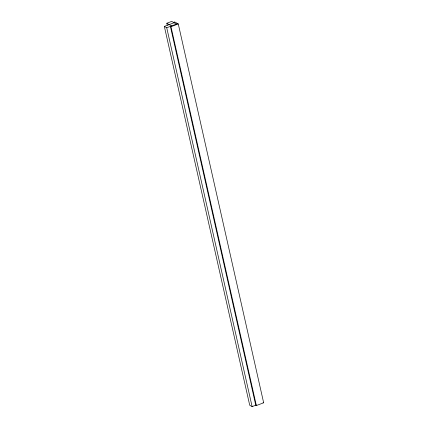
<?xml version="1.0" encoding="UTF-8"?>
<svg xmlns="http://www.w3.org/2000/svg" width="428" height="428" viewBox="0 0 428 428"><rect width="100%" height="100%" fill="white"/><g stroke="black" fill="none" stroke-linecap="round" stroke-linejoin="round"><path stroke-width="0.64" d="M167.257 25.193L166.818 23.24L171.681 21.4L176.464 24.07M173.474 22.4L174.694 21.94L178.278 23.947L263.659 402.796L256.361 405.557L255.762 405.22L170.381 26.37L170.981 26.702L256.361 405.557M256.372 404.99L252.113 406.6L249.722 405.263L164.341 26.413L174.073 22.738M164.341 26.413L166.733 27.75L177.679 23.61M170.981 26.702L178.278 23.947M166.818 23.24L171.601 25.91M263.06 402.464L263.659 402.796M166.733 27.75L252.113 406.6"/></g></svg>
